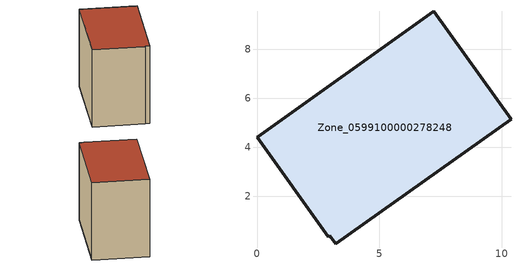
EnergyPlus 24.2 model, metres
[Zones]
Zone_0599100000278248
 floor ground (C_G): 7.23,9.56 10.38,5.15 3.23,0.05 2.98,0.39 2.9,0.34 0,4.41 z0
 wall outside (C_F): 10.38,5.15 7.23,9.56 0,4.41 2.9,0.34 2.98,0.39 3.23,0.05 10.38,5.15 z0:7.96
 roof outside (C_R): 2.98,0.39 3.23,0.05 10.38,5.15 7.23,9.56 0,4.41 2.9,0.34 z7.96
[BUILDING]
Pand.0599100000278248: North Axis=0; Terrain=City; Loads Convergence Tolerance Value=0.04; Temperature Convergence Tolerance Value=0.4; Solar Distribution=FullExterior; Maximum Number of Warmup Days=25; Minimum Number of Warmup Days=1
[Site:Location]
Rotterdam.The.Hague.AP_ZH_NLD Design_Conditions: Latitude=51.96; Longitude=4.45; Time Zone=1; Elevation=-4.5
[SITE:GROUNDTEMPERATURE:BUILDINGSURFACE]
18, 18, 18, 18, 18, 18, 18, 18, 18, 18, 18, 18
[MATERIAL] Thermal Absorptance=0.9; Solar Absorptance=0.7; Visible Absorptance=0.7
Name | Roughness | Thickness | Conductivity | Density | Specific Heat
G.TI.1975-1991 | MediumSmooth | 0.15 | 0.288461 | 540 | 1210
F.TI.1975-1991 | Rough | 0.3 | 0.230769 | 1920 | 840
R.TI.1975-1991 | MediumRough | 0.2 | 0.153846 | 1500 | 1000
[CONSTRUCTION]
C_G: G.TI.1975-1991
C_F: F.TI.1975-1991
C_R: R.TI.1975-1991
[ZONE]
Zone_0599100000278248: Type=1; Multiplier=1; Ceiling Height=Autocalculate; Volume=Autocalculate; Floor Area=autocalculate; Part of Total Floor Area=Yes
[ZONEINFILTRATION:DESIGNFLOWRATE]
Infil_Zone_0599100000278248: Zone or ZoneList or Space or SpaceList=Zone_0599100000278248; Schedule=AlwaysOn; Design Flow Rate Calculation Method=Flow/Area; Flow Rate per Floor Area=0.003; Constant Term Coefficient=1; Temperature Term Coefficient=0; Velocity Term Coefficient=0; Velocity Squared Term Coefficient=0
[HVACTEMPLATE:ZONE:IDEALLOADSAIRSYSTEM]
Zone_0599100000278248: Maximum Heating Supply Air Temperature=50; Minimum Cooling Supply Air Temperature=13; Maximum Heating Supply Air Humidity Ratio=0.0156; Minimum Cooling Supply Air Humidity Ratio=0.0077; Heating Limit=NoLimit; Cooling Limit=NoLimit; Dehumidification Control Type=ConstantSensibleHeatRatio; Cooling Sensible Heat Ratio=0.7; Dehumidification Setpoint=60; Humidification Control Type=None; Humidification Setpoint=30; Outdoor Air Method=None; Outdoor Air Flow Rate per Person=0.00944; Outdoor Air Flow Rate per Zone Floor Area=0; Outdoor Air Flow Rate per Zone=0; Demand Controlled Ventilation Type=None; Outdoor Air Economizer Type=NoEconomizer; Heat Recovery Type=None; Sensible Heat Recovery Effectiveness=0.7; Latent Heat Recovery Effectiveness=0.65
[ZONECONTROL:THERMOSTAT]
ThermostatControl_Zone_0599100000278248: Zone or ZoneList=Zone_0599100000278248; Control Type Schedule=DualSetpointControlType; Control 1=Thermostat_Zone_0599100000278248; Temperature Difference Between Cutout And Setpoint=0
[THERMOSTATSETPOINT:DUALSETPOINT]
Thermostat_Zone_0599100000278248: Heating Setpoint Temperature Schedule=HeatingSetpoint_Zone_0599100000278248; Cooling Setpoint Temperature Schedule=CoolingSetpoint_Zone_0599100000278248
[SCHEDULE:COMPACT]
HeatingSetpoint_Zone_0599100000278248: Through: 12/31, For: AllDays, Until: 24:00, 21
CoolingSetpoint_Zone_0599100000278248: Through: 12/31, For: AllDays, Until: 24:00, 24
DualSetpointControlType: Through: 12/31, For: AllDays, Until: 24:00, 4
AlwaysOn: Through: 12/31, For: AllDays, Until: 24:00, 1
